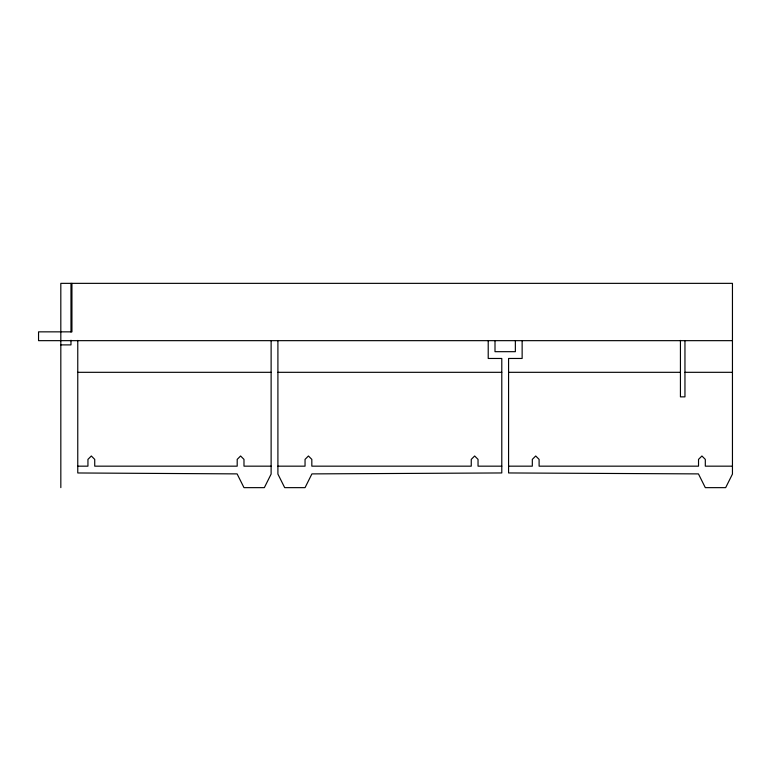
<?xml version="1.0" encoding="UTF-8"?>
<svg xmlns="http://www.w3.org/2000/svg" width="771" height="771" viewBox="0 0 771 771"><rect width="100%" height="100%" fill="white"/><g stroke="black" fill="none" stroke-linecap="round" stroke-linejoin="round"><path stroke-width="1.16" d="M60.832 487.629L60.813 283.352L732.45 283.352L732.45 474.078L725.665 487.648L705.311 487.648L698.439 473.895L508.571 472.951L508.571 358.467L522.14 358.467L522.14 340.609M732.45 340.657L38.55 340.657L38.55 331.848L71.934 331.848L71.934 283.352M60.813 344.897L70.98 344.897L70.98 340.223M77.765 372.316L271.122 372.316M277.907 372.316L501.786 372.316M508.571 372.316L680.436 372.316M684.956 372.316L732.45 372.316M77.765 466.166L87.942 466.166L87.942 459.381L91.335 455.989L94.727 459.381L94.727 466.166L237.198 466.166L237.198 459.381L240.591 455.989L243.983 459.381L243.983 466.166L271.122 466.166M277.907 466.166L305.046 466.166L305.046 459.381L308.429 455.989L311.821 459.381L311.821 466.166L471.254 466.166L471.254 459.381L474.647 455.989L478.039 459.381L478.039 466.166L501.786 466.166M508.571 466.166L532.318 466.166L532.318 459.381L535.71 455.989L539.102 459.381L539.102 466.166L698.526 466.166L698.526 459.381L701.918 455.989L705.311 459.381L705.311 466.166L732.45 466.166M684.956 340.657L684.956 396.863L680.436 396.863L680.436 340.435M515.356 340.849L515.356 351.682L495.001 351.682L495.001 340.849M488.216 340.609L488.216 358.467L501.786 358.467L501.786 472.951L311.918 473.895L305.046 487.648L284.692 487.648L277.907 474.078L277.907 340.522M271.122 340.522L271.122 474.078L264.337 487.648L243.983 487.648L237.102 473.886L77.765 472.97L77.765 340.435M70.98 283.352L70.98 332.041"/></g></svg>
